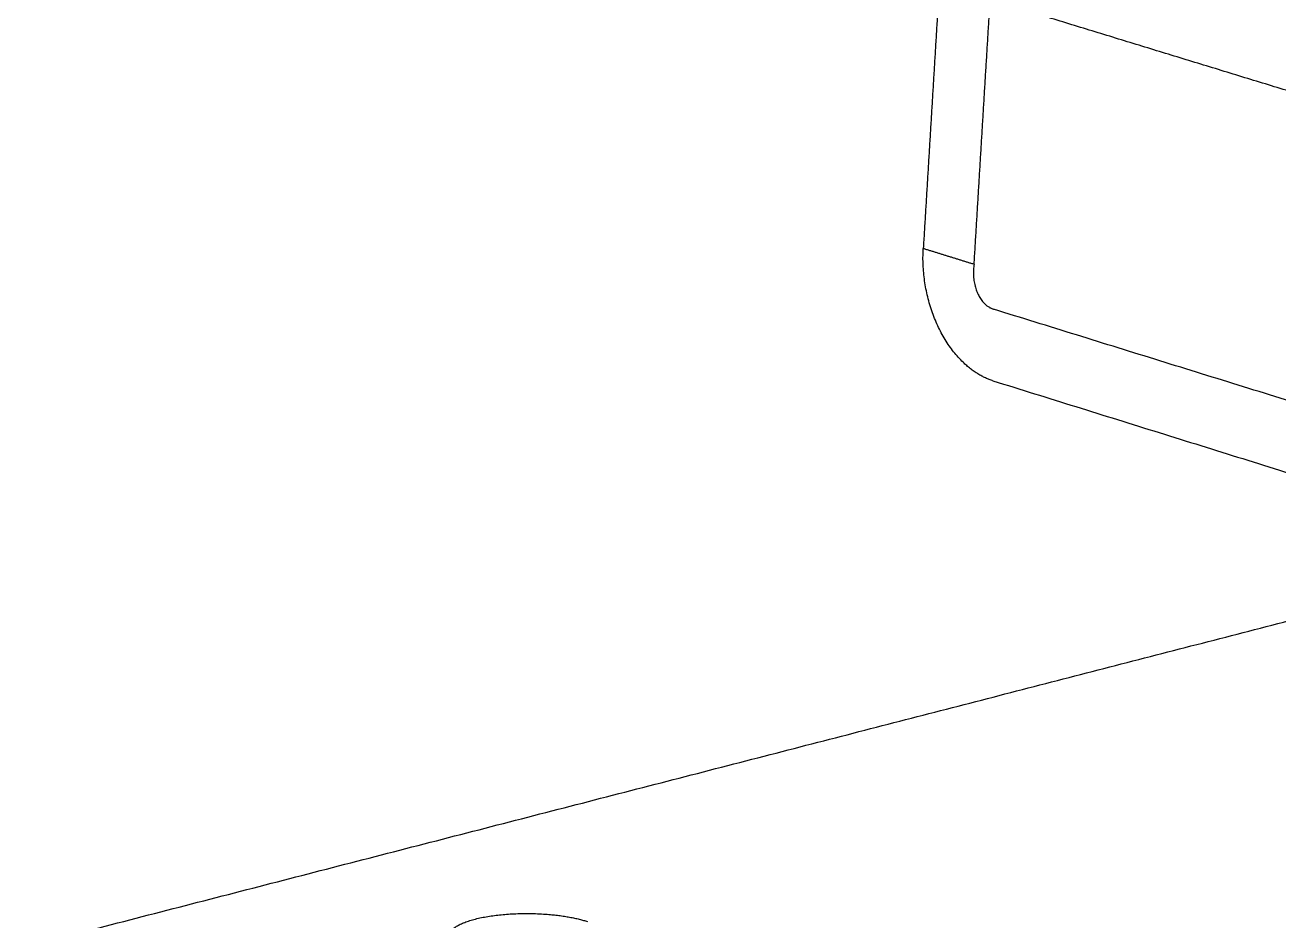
# Model space of a CAD drawing. Header units: millimetres. Extents: x 181 to 381, y 0 to 208.
# Drawn here: x 294.95 to 318.3, y 158.13 to 174.83 of the extents above; entities that cross this region are included whole.
import ezdxf

# ---------------------------------------------------------------- set-up
doc = ezdxf.new("R2010")
doc.units = ezdxf.units.MM
doc.layers.add('Make2D$可见线$曲线', color=7, linetype='Continuous', true_color=0x000000)

msp = doc.modelspace()

# ---------------------------------------------------------------- linework, layer by layer
at = {"layer": 'Make2D$可见线$曲线', "color": 18, "lineweight": -3, "true_color": 0x000000}
for points, weights, degree in [([(318.653, 173.543), (311.726, 175.665), (304.905, 177.755)], [1014.00306326, 1021.81943309, 1029.63580292], 2), ([(311.975, 175.589), (311.826, 173.126), (311.677, 170.665)], [1053.50146204, 1053.94913229, 1054.39680254], 2), ([(312.624, 170.371), (312.773, 172.834), (312.923, 175.298)], [1053.28613612, 1052.83865334, 1052.39117057], 2), ([(312.975, 168.198), (312.142, 168.458), (311.605, 169.479), (311.677, 170.665)], [1053.09915033, 848.25411017, 848.686660907, 1054.39680254], 3), ([(311.677, 170.665), (312.15, 170.518), (312.624, 170.371)], [1054.39680254, 1053.84146933, 1053.28613612], 2), ([(312.624, 170.371), (312.559, 169.966), (312.709, 169.618), (312.987, 169.531)], [1053.28613612, 847.645847633, 847.479561638, 1052.78727813], 3), ([(338.743, 161.533), (325.683, 165.589), (312.987, 169.531)], [1023.4828106, 1038.13504436, 1052.78727813], 2), ([(312.975, 168.198), (325.667, 164.238), (338.722, 160.164)], [1053.09915033, 1038.44691656, 1023.79468279], 2), ([(294.95, 157.651), (309.312, 161.359), (323.312, 164.973)], [929.247774673, 941.229216728, 953.210658782], 2)]:
    msp.add_rational_spline(points, weights, degree=degree, dxfattribs=at)
msp.add_rational_spline([(302.847, 157.852), (302.849, 158.149), (303.793, 158.247), (304.737, 158.346), (305.425, 158.122)], [1047.00075987, 865.608142962, 1048.42409319, 866.195470588, 1047.970917], degree=2, knots=[-3.833508, -3.833508, -3.833508, -1.916754, -1.916754, 0, 0, 0], dxfattribs=at)

doc.saveas('drawing.dxf')
